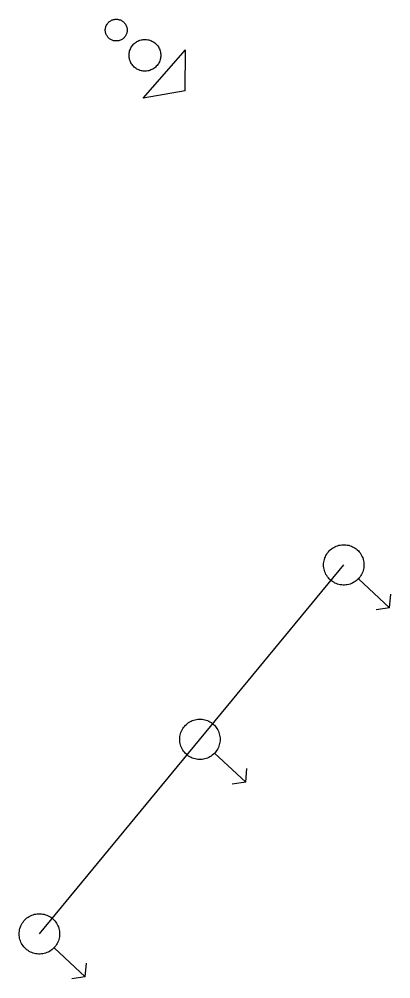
# Model space of a CAD drawing. Header units: inches. Extents: x 1390672 to 1398270, y 354915 to 360781.
# Drawn here: x 1393386.5 to 1393443.9, y 357964 to 358112.3 of the extents above; entities that cross this region are included whole.
import ezdxf

# ---------------------------------------------------------------- set-up
doc = ezdxf.new("R2010")
doc.units = ezdxf.units.IN
doc.header["$MEASUREMENT"] = 0

msp = doc.modelspace()

# ---------------------------------------------------------------- linework, layer by layer
for points in [[(1393403.15, 358110.59), (1393403.15, 358110.47), (1393403.14, 358110.36), (1393403.12, 358110.24), (1393403.09, 358110.13), (1393403.05, 358110.02), (1393403.01, 358109.91), (1393402.96, 358109.8), (1393402.9, 358109.7), (1393402.83, 358109.6), (1393402.76, 358109.51), (1393402.68, 358109.42), (1393402.59, 358109.34), (1393402.5, 358109.26), (1393402.41, 358109.19), (1393402.31, 358109.13), (1393402.21, 358109.08), (1393402.1, 358109.03), (1393401.99, 358108.99), (1393401.87, 358108.96), (1393401.76, 358108.93), (1393401.64, 358108.91), (1393401.52, 358108.91), (1393401.41, 358108.91), (1393401.29, 358108.91), (1393401.17, 358108.93), (1393401.06, 358108.96), (1393400.94, 358108.99), (1393400.83, 358109.03), (1393400.73, 358109.08), (1393400.62, 358109.13), (1393400.52, 358109.19), (1393400.43, 358109.26), (1393400.34, 358109.34), (1393400.25, 358109.42), (1393400.17, 358109.51), (1393400.1, 358109.6), (1393400.04, 358109.7), (1393399.98, 358109.8), (1393399.92, 358109.91), (1393399.88, 358110.02), (1393399.84, 358110.13), (1393399.82, 358110.24), (1393399.8, 358110.36), (1393399.78, 358110.47), (1393399.78, 358110.59), (1393399.78, 358110.71), (1393399.8, 358110.83), (1393399.82, 358110.94), (1393399.84, 358111.06), (1393399.88, 358111.17), (1393399.92, 358111.28), (1393399.98, 358111.38), (1393400.04, 358111.49), (1393400.1, 358111.58), (1393400.17, 358111.68), (1393400.25, 358111.76), (1393400.34, 358111.85), (1393400.43, 358111.92), (1393400.52, 358111.99), (1393400.62, 358112.05), (1393400.73, 358112.11), (1393400.83, 358112.16), (1393400.94, 358112.2), (1393401.06, 358112.23), (1393401.17, 358112.25), (1393401.29, 358112.27), (1393401.41, 358112.28), (1393401.52, 358112.28), (1393401.64, 358112.27), (1393401.76, 358112.25), (1393401.87, 358112.23), (1393401.99, 358112.2), (1393402.1, 358112.16), (1393402.21, 358112.11), (1393402.31, 358112.05), (1393402.41, 358111.99), (1393402.5, 358111.92), (1393402.59, 358111.85), (1393402.68, 358111.76), (1393402.76, 358111.68), (1393402.83, 358111.58), (1393402.9, 358111.49), (1393402.96, 358111.38), (1393403.01, 358111.28), (1393403.05, 358111.17), (1393403.09, 358111.06), (1393403.12, 358110.94), (1393403.14, 358110.83), (1393403.15, 358110.71), (1393403.15, 358110.59)], [(1393408.34, 358106.7), (1393408.34, 358106.53), (1393408.32, 358106.36), (1393408.29, 358106.19), (1393408.25, 358106.03), (1393408.19, 358105.86), (1393408.13, 358105.7), (1393408.05, 358105.55), (1393407.97, 358105.4), (1393407.87, 358105.26), (1393407.77, 358105.13), (1393407.65, 358105), (1393407.53, 358104.88), (1393407.4, 358104.77), (1393407.26, 358104.67), (1393407.12, 358104.58), (1393406.96, 358104.5), (1393406.81, 358104.43), (1393406.65, 358104.37), (1393406.48, 358104.32), (1393406.32, 358104.29), (1393406.15, 358104.26), (1393405.98, 358104.25), (1393405.8, 358104.25), (1393405.63, 358104.26), (1393405.46, 358104.29), (1393405.3, 358104.32), (1393405.13, 358104.37), (1393404.97, 358104.43), (1393404.82, 358104.5), (1393404.66, 358104.58), (1393404.52, 358104.67), (1393404.38, 358104.77), (1393404.25, 358104.88), (1393404.13, 358105), (1393404.01, 358105.13), (1393403.91, 358105.26), (1393403.81, 358105.4), (1393403.73, 358105.55), (1393403.65, 358105.7), (1393403.59, 358105.86), (1393403.53, 358106.03), (1393403.49, 358106.19), (1393403.46, 358106.36), (1393403.45, 358106.53), (1393403.44, 358106.7), (1393403.45, 358106.87), (1393403.46, 358107.04), (1393403.49, 358107.21), (1393403.53, 358107.38), (1393403.59, 358107.54), (1393403.65, 358107.7), (1393403.73, 358107.85), (1393403.81, 358108), (1393403.91, 358108.14), (1393404.01, 358108.28), (1393404.13, 358108.4), (1393404.25, 358108.52), (1393404.38, 358108.63), (1393404.52, 358108.73), (1393404.66, 358108.82), (1393404.82, 358108.9), (1393404.97, 358108.97), (1393405.13, 358109.03), (1393405.3, 358109.08), (1393405.46, 358109.11), (1393405.63, 358109.14), (1393405.8, 358109.15), (1393405.98, 358109.15), (1393406.15, 358109.14), (1393406.32, 358109.11), (1393406.48, 358109.08), (1393406.65, 358109.03), (1393406.81, 358108.97), (1393406.96, 358108.9), (1393407.12, 358108.82), (1393407.26, 358108.73), (1393407.4, 358108.63), (1393407.53, 358108.52), (1393407.65, 358108.4), (1393407.77, 358108.28), (1393407.87, 358108.14), (1393407.97, 358108), (1393408.05, 358107.85), (1393408.13, 358107.7), (1393408.19, 358107.54), (1393408.25, 358107.38), (1393408.29, 358107.21), (1393408.32, 358107.04), (1393408.34, 358106.87), (1393408.34, 358106.7)], [(1393405.61, 358100.09), (1393412.14, 358107.53)], [(1393412.13, 358101.21), (1393412.14, 358107.53)], [(1393412.13, 358101.21), (1393405.61, 358100.09)], [(1393439.72, 358027.99), (1393439.71, 358027.77), (1393439.69, 358027.55), (1393439.65, 358027.34), (1393439.6, 358027.13), (1393439.53, 358026.92), (1393439.45, 358026.72), (1393439.36, 358026.52), (1393439.25, 358026.33), (1393439.12, 358026.15), (1393438.99, 358025.98), (1393438.85, 358025.82), (1393438.69, 358025.67), (1393438.52, 358025.53), (1393438.35, 358025.4), (1393438.16, 358025.29), (1393437.97, 358025.18), (1393437.77, 358025.1), (1393437.57, 358025.02), (1393437.36, 358024.96), (1393437.14, 358024.92), (1393436.93, 358024.89), (1393436.71, 358024.87), (1393436.49, 358024.87), (1393436.28, 358024.89), (1393436.06, 358024.92), (1393435.85, 358024.96), (1393435.64, 358025.02), (1393435.44, 358025.1), (1393435.24, 358025.18), (1393435.05, 358025.29), (1393434.86, 358025.4), (1393434.68, 358025.53), (1393434.52, 358025.67), (1393434.36, 358025.82), (1393434.22, 358025.98), (1393434.08, 358026.15), (1393433.96, 358026.33), (1393433.85, 358026.52), (1393433.76, 358026.72), (1393433.67, 358026.92), (1393433.61, 358027.13), (1393433.55, 358027.34), (1393433.52, 358027.55), (1393433.49, 358027.77), (1393433.49, 358027.99), (1393433.49, 358028.2), (1393433.52, 358028.42), (1393433.55, 358028.63), (1393433.61, 358028.84), (1393433.67, 358029.05), (1393433.76, 358029.25), (1393433.85, 358029.45), (1393433.96, 358029.64), (1393434.08, 358029.82), (1393434.22, 358029.99), (1393434.36, 358030.15), (1393434.52, 358030.3), (1393434.68, 358030.44), (1393434.86, 358030.57), (1393435.05, 358030.68), (1393435.24, 358030.79), (1393435.44, 358030.88), (1393435.64, 358030.95), (1393435.85, 358031.01), (1393436.06, 358031.05), (1393436.28, 358031.09), (1393436.49, 358031.1), (1393436.71, 358031.1), (1393436.93, 358031.09), (1393437.14, 358031.05), (1393437.36, 358031.01), (1393437.57, 358030.95), (1393437.77, 358030.88), (1393437.97, 358030.79), (1393438.16, 358030.68), (1393438.35, 358030.57), (1393438.52, 358030.44), (1393438.69, 358030.3), (1393438.85, 358030.15), (1393438.99, 358029.99), (1393439.12, 358029.82), (1393439.25, 358029.64), (1393439.36, 358029.45), (1393439.45, 358029.25), (1393439.53, 358029.05), (1393439.6, 358028.84), (1393439.65, 358028.63), (1393439.69, 358028.42), (1393439.71, 358028.2), (1393439.72, 358027.99)], [(1393439.72, 358027.99), (1393439.71, 358027.77), (1393439.69, 358027.55), (1393439.65, 358027.34), (1393439.6, 358027.13), (1393439.53, 358026.92), (1393439.45, 358026.72), (1393439.36, 358026.52), (1393439.25, 358026.33), (1393439.12, 358026.15), (1393438.99, 358025.98), (1393438.85, 358025.82), (1393438.69, 358025.67), (1393438.52, 358025.53), (1393438.35, 358025.4), (1393438.16, 358025.29), (1393437.97, 358025.18), (1393437.77, 358025.1), (1393437.57, 358025.02), (1393437.36, 358024.96), (1393437.14, 358024.92), (1393436.93, 358024.89), (1393436.71, 358024.87), (1393436.49, 358024.87), (1393436.28, 358024.89), (1393436.06, 358024.92), (1393435.85, 358024.96), (1393435.64, 358025.02), (1393435.44, 358025.1), (1393435.24, 358025.18), (1393435.05, 358025.29), (1393434.86, 358025.4), (1393434.68, 358025.53), (1393434.52, 358025.67), (1393434.36, 358025.82), (1393434.22, 358025.98), (1393434.08, 358026.15), (1393433.96, 358026.33), (1393433.85, 358026.52), (1393433.76, 358026.72), (1393433.67, 358026.92), (1393433.61, 358027.13), (1393433.55, 358027.34), (1393433.52, 358027.55), (1393433.49, 358027.77), (1393433.49, 358027.99), (1393433.49, 358028.2), (1393433.52, 358028.42), (1393433.55, 358028.63), (1393433.61, 358028.84), (1393433.67, 358029.05), (1393433.76, 358029.25), (1393433.85, 358029.45), (1393433.96, 358029.64), (1393434.08, 358029.82), (1393434.22, 358029.99), (1393434.36, 358030.15), (1393434.52, 358030.3), (1393434.68, 358030.44), (1393434.86, 358030.57), (1393435.05, 358030.68), (1393435.24, 358030.79), (1393435.44, 358030.88), (1393435.64, 358030.95), (1393435.85, 358031.01), (1393436.06, 358031.05), (1393436.28, 358031.09), (1393436.49, 358031.1), (1393436.71, 358031.1), (1393436.93, 358031.09), (1393437.14, 358031.05), (1393437.36, 358031.01), (1393437.57, 358030.95), (1393437.77, 358030.88), (1393437.97, 358030.79), (1393438.16, 358030.68), (1393438.35, 358030.57), (1393438.52, 358030.44), (1393438.69, 358030.3), (1393438.85, 358030.15), (1393438.99, 358029.99), (1393439.12, 358029.82), (1393439.25, 358029.64), (1393439.36, 358029.45), (1393439.45, 358029.25), (1393439.53, 358029.05), (1393439.6, 358028.84), (1393439.65, 358028.63), (1393439.69, 358028.42), (1393439.71, 358028.2), (1393439.72, 358027.99)], [(1393389.6, 357970.98), (1393436.6, 358027.99)], [(1393389.6, 357970.98), (1393436.6, 358027.99)], [(1393438.88, 358025.85), (1393443.68, 358021.37)], [(1393438.88, 358025.85), (1393443.68, 358021.37)], [(1393443.68, 358021.37), (1393443.86, 358023.47)], [(1393443.68, 358021.37), (1393443.86, 358023.47)], [(1393443.68, 358021.37), (1393441.6, 358021.05)], [(1393443.68, 358021.37), (1393441.6, 358021.05)], [(1393417.5, 358001.04), (1393417.49, 358000.82), (1393417.47, 358000.6), (1393417.43, 358000.39), (1393417.38, 358000.18), (1393417.31, 357999.97), (1393417.23, 357999.77), (1393417.13, 357999.57), (1393417.02, 357999.38), (1393416.9, 357999.2), (1393416.77, 357999.03), (1393416.62, 357998.87), (1393416.47, 357998.72), (1393416.3, 357998.58), (1393416.12, 357998.45), (1393415.94, 357998.34), (1393415.75, 357998.23), (1393415.55, 357998.15), (1393415.34, 357998.07), (1393415.13, 357998.01), (1393414.92, 357997.97), (1393414.71, 357997.94), (1393414.49, 357997.92), (1393414.27, 357997.92), (1393414.05, 357997.94), (1393413.84, 357997.97), (1393413.63, 357998.01), (1393413.42, 357998.07), (1393413.21, 357998.15), (1393413.01, 357998.23), (1393412.82, 357998.34), (1393412.64, 357998.45), (1393412.46, 357998.58), (1393412.29, 357998.72), (1393412.14, 357998.87), (1393411.99, 357999.03), (1393411.86, 357999.2), (1393411.74, 357999.38), (1393411.63, 357999.57), (1393411.53, 357999.77), (1393411.45, 357999.97), (1393411.38, 358000.18), (1393411.33, 358000.39), (1393411.29, 358000.6), (1393411.27, 358000.82), (1393411.26, 358001.04), (1393411.27, 358001.25), (1393411.29, 358001.47), (1393411.33, 358001.68), (1393411.38, 358001.89), (1393411.45, 358002.1), (1393411.53, 358002.3), (1393411.63, 358002.5), (1393411.74, 358002.69), (1393411.86, 358002.87), (1393411.99, 358003.04), (1393412.14, 358003.2), (1393412.29, 358003.35), (1393412.46, 358003.49), (1393412.64, 358003.62), (1393412.82, 358003.73), (1393413.01, 358003.84), (1393413.21, 358003.93), (1393413.42, 358004), (1393413.63, 358004.06), (1393413.84, 358004.1), (1393414.05, 358004.13), (1393414.27, 358004.15), (1393414.49, 358004.15), (1393414.71, 358004.13), (1393414.92, 358004.1), (1393415.13, 358004.06), (1393415.34, 358004), (1393415.55, 358003.93), (1393415.75, 358003.84), (1393415.94, 358003.73), (1393416.12, 358003.62), (1393416.3, 358003.49), (1393416.47, 358003.35), (1393416.62, 358003.2), (1393416.77, 358003.04), (1393416.9, 358002.87), (1393417.02, 358002.69), (1393417.13, 358002.5), (1393417.23, 358002.3), (1393417.31, 358002.1), (1393417.38, 358001.89), (1393417.43, 358001.68), (1393417.47, 358001.47), (1393417.49, 358001.25), (1393417.5, 358001.04)], [(1393417.5, 358001.04), (1393417.49, 358000.82), (1393417.47, 358000.6), (1393417.43, 358000.39), (1393417.38, 358000.18), (1393417.31, 357999.97), (1393417.23, 357999.77), (1393417.13, 357999.57), (1393417.02, 357999.38), (1393416.9, 357999.2), (1393416.77, 357999.03), (1393416.62, 357998.87), (1393416.47, 357998.72), (1393416.3, 357998.58), (1393416.12, 357998.45), (1393415.94, 357998.34), (1393415.75, 357998.23), (1393415.55, 357998.15), (1393415.34, 357998.07), (1393415.13, 357998.01), (1393414.92, 357997.97), (1393414.71, 357997.94), (1393414.49, 357997.92), (1393414.27, 357997.92), (1393414.05, 357997.94), (1393413.84, 357997.97), (1393413.63, 357998.01), (1393413.42, 357998.07), (1393413.21, 357998.15), (1393413.01, 357998.23), (1393412.82, 357998.34), (1393412.64, 357998.45), (1393412.46, 357998.58), (1393412.29, 357998.72), (1393412.14, 357998.87), (1393411.99, 357999.03), (1393411.86, 357999.2), (1393411.74, 357999.38), (1393411.63, 357999.57), (1393411.53, 357999.77), (1393411.45, 357999.97), (1393411.38, 358000.18), (1393411.33, 358000.39), (1393411.29, 358000.6), (1393411.27, 358000.82), (1393411.26, 358001.04), (1393411.27, 358001.25), (1393411.29, 358001.47), (1393411.33, 358001.68), (1393411.38, 358001.89), (1393411.45, 358002.1), (1393411.53, 358002.3), (1393411.63, 358002.5), (1393411.74, 358002.69), (1393411.86, 358002.87), (1393411.99, 358003.04), (1393412.14, 358003.2), (1393412.29, 358003.35), (1393412.46, 358003.49), (1393412.64, 358003.62), (1393412.82, 358003.73), (1393413.01, 358003.84), (1393413.21, 358003.93), (1393413.42, 358004), (1393413.63, 358004.06), (1393413.84, 358004.1), (1393414.05, 358004.13), (1393414.27, 358004.15), (1393414.49, 358004.15), (1393414.71, 358004.13), (1393414.92, 358004.1), (1393415.13, 358004.06), (1393415.34, 358004), (1393415.55, 358003.93), (1393415.75, 358003.84), (1393415.94, 358003.73), (1393416.12, 358003.62), (1393416.3, 358003.49), (1393416.47, 358003.35), (1393416.62, 358003.2), (1393416.77, 358003.04), (1393416.9, 358002.87), (1393417.02, 358002.69), (1393417.13, 358002.5), (1393417.23, 358002.3), (1393417.31, 358002.1), (1393417.38, 358001.89), (1393417.43, 358001.68), (1393417.47, 358001.47), (1393417.49, 358001.25), (1393417.5, 358001.04)], [(1393416.65, 357998.9), (1393421.46, 357994.42)], [(1393416.65, 357998.9), (1393421.46, 357994.42)], [(1393421.46, 357994.42), (1393421.64, 357996.52)], [(1393421.46, 357994.42), (1393421.64, 357996.52)], [(1393421.46, 357994.42), (1393419.38, 357994.1)], [(1393421.46, 357994.42), (1393419.38, 357994.1)], [(1393392.71, 357970.98), (1393392.71, 357970.76), (1393392.68, 357970.55), (1393392.64, 357970.33), (1393392.59, 357970.12), (1393392.53, 357969.92), (1393392.44, 357969.71), (1393392.35, 357969.52), (1393392.24, 357969.33), (1393392.12, 357969.15), (1393391.98, 357968.98), (1393391.84, 357968.82), (1393391.68, 357968.67), (1393391.52, 357968.53), (1393391.34, 357968.4), (1393391.15, 357968.28), (1393390.96, 357968.18), (1393390.76, 357968.09), (1393390.56, 357968.02), (1393390.35, 357967.96), (1393390.14, 357967.91), (1393389.92, 357967.88), (1393389.71, 357967.87), (1393389.49, 357967.87), (1393389.27, 357967.88), (1393389.06, 357967.91), (1393388.84, 357967.96), (1393388.63, 357968.02), (1393388.43, 357968.09), (1393388.23, 357968.18), (1393388.04, 357968.28), (1393387.85, 357968.4), (1393387.68, 357968.53), (1393387.51, 357968.67), (1393387.35, 357968.82), (1393387.21, 357968.98), (1393387.08, 357969.15), (1393386.95, 357969.33), (1393386.84, 357969.52), (1393386.75, 357969.71), (1393386.67, 357969.92), (1393386.6, 357970.12), (1393386.55, 357970.33), (1393386.51, 357970.55), (1393386.49, 357970.76), (1393386.48, 357970.98), (1393386.49, 357971.2), (1393386.51, 357971.42), (1393386.55, 357971.63), (1393386.6, 357971.84), (1393386.67, 357972.05), (1393386.75, 357972.25), (1393386.84, 357972.44), (1393386.95, 357972.63), (1393387.08, 357972.81), (1393387.21, 357972.98), (1393387.35, 357973.15), (1393387.51, 357973.3), (1393387.68, 357973.44), (1393387.85, 357973.57), (1393388.04, 357973.68), (1393388.23, 357973.78), (1393388.43, 357973.87), (1393388.63, 357973.95), (1393388.84, 357974.01), (1393389.06, 357974.05), (1393389.27, 357974.08), (1393389.49, 357974.1), (1393389.71, 357974.1), (1393389.92, 357974.08), (1393390.14, 357974.05), (1393390.35, 357974.01), (1393390.56, 357973.95), (1393390.76, 357973.87), (1393390.96, 357973.78), (1393391.15, 357973.68), (1393391.34, 357973.57), (1393391.52, 357973.44), (1393391.68, 357973.3), (1393391.84, 357973.15), (1393391.98, 357972.98), (1393392.12, 357972.81), (1393392.24, 357972.63), (1393392.35, 357972.44), (1393392.44, 357972.25), (1393392.53, 357972.05), (1393392.59, 357971.84), (1393392.64, 357971.63), (1393392.68, 357971.42), (1393392.71, 357971.2), (1393392.71, 357970.98)], [(1393392.71, 357970.98), (1393392.71, 357970.76), (1393392.68, 357970.55), (1393392.64, 357970.33), (1393392.59, 357970.12), (1393392.53, 357969.92), (1393392.44, 357969.71), (1393392.35, 357969.52), (1393392.24, 357969.33), (1393392.12, 357969.15), (1393391.98, 357968.98), (1393391.84, 357968.82), (1393391.68, 357968.67), (1393391.52, 357968.53), (1393391.34, 357968.4), (1393391.15, 357968.28), (1393390.96, 357968.18), (1393390.76, 357968.09), (1393390.56, 357968.02), (1393390.35, 357967.96), (1393390.14, 357967.91), (1393389.92, 357967.88), (1393389.71, 357967.87), (1393389.49, 357967.87), (1393389.27, 357967.88), (1393389.06, 357967.91), (1393388.84, 357967.96), (1393388.63, 357968.02), (1393388.43, 357968.09), (1393388.23, 357968.18), (1393388.04, 357968.28), (1393387.85, 357968.4), (1393387.68, 357968.53), (1393387.51, 357968.67), (1393387.35, 357968.82), (1393387.21, 357968.98), (1393387.08, 357969.15), (1393386.95, 357969.33), (1393386.84, 357969.52), (1393386.75, 357969.71), (1393386.67, 357969.92), (1393386.6, 357970.12), (1393386.55, 357970.33), (1393386.51, 357970.55), (1393386.49, 357970.76), (1393386.48, 357970.98), (1393386.49, 357971.2), (1393386.51, 357971.42), (1393386.55, 357971.63), (1393386.6, 357971.84), (1393386.67, 357972.05), (1393386.75, 357972.25), (1393386.84, 357972.44), (1393386.95, 357972.63), (1393387.08, 357972.81), (1393387.21, 357972.98), (1393387.35, 357973.15), (1393387.51, 357973.3), (1393387.68, 357973.44), (1393387.85, 357973.57), (1393388.04, 357973.68), (1393388.23, 357973.78), (1393388.43, 357973.87), (1393388.63, 357973.95), (1393388.84, 357974.01), (1393389.06, 357974.05), (1393389.27, 357974.08), (1393389.49, 357974.1), (1393389.71, 357974.1), (1393389.92, 357974.08), (1393390.14, 357974.05), (1393390.35, 357974.01), (1393390.56, 357973.95), (1393390.76, 357973.87), (1393390.96, 357973.78), (1393391.15, 357973.68), (1393391.34, 357973.57), (1393391.52, 357973.44), (1393391.68, 357973.3), (1393391.84, 357973.15), (1393391.98, 357972.98), (1393392.12, 357972.81), (1393392.24, 357972.63), (1393392.35, 357972.44), (1393392.44, 357972.25), (1393392.53, 357972.05), (1393392.59, 357971.84), (1393392.64, 357971.63), (1393392.68, 357971.42), (1393392.71, 357971.2), (1393392.71, 357970.98)], [(1393391.87, 357968.85), (1393396.68, 357964.37)], [(1393391.87, 357968.85), (1393396.68, 357964.37)], [(1393396.68, 357964.37), (1393396.85, 357966.47)], [(1393396.68, 357964.37), (1393396.85, 357966.47)], [(1393396.68, 357964.37), (1393394.59, 357964.04)], [(1393396.68, 357964.37), (1393394.59, 357964.04)]]:
    msp.add_lwpolyline(points)

doc.saveas('drawing.dxf')
